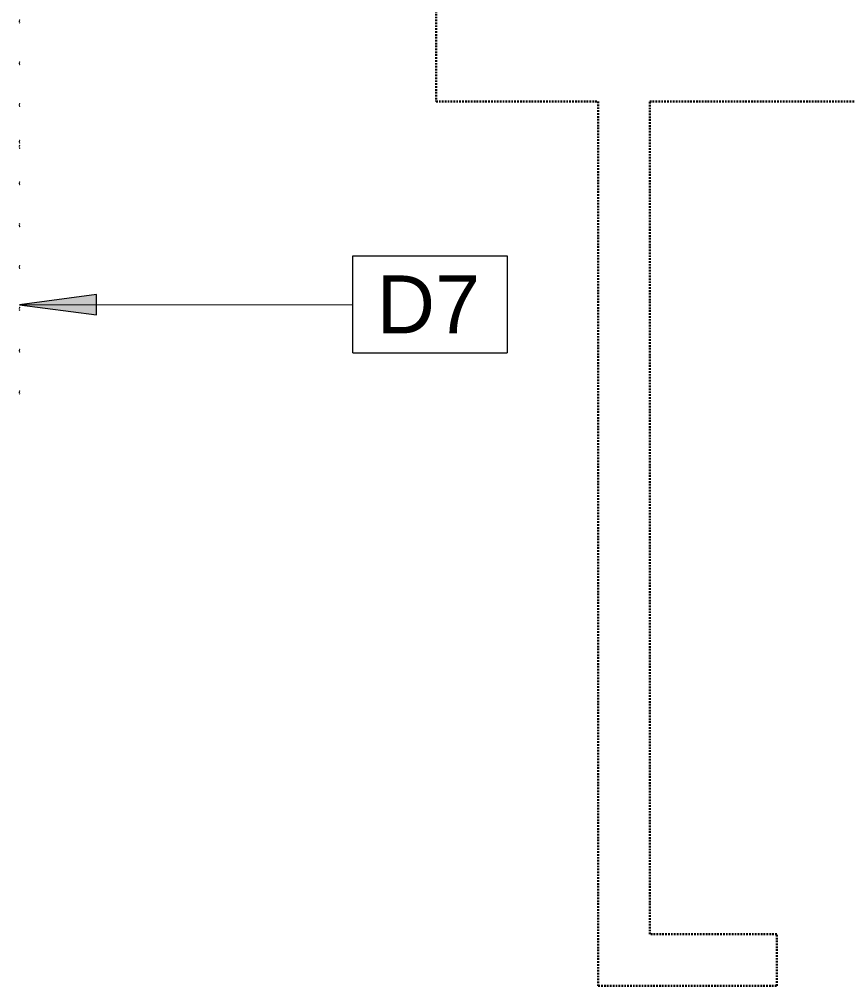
# Model space of a CAD drawing. Header units: inches. Extents: x -1176 to 1507, y -2527 to 978.
# Drawn here: x -993.6 to -929.2, y 105.7 to 180.8 of the extents above; entities that cross this region are included whole.
import ezdxf

# ---------------------------------------------------------------- set-up
doc = ezdxf.new("R2010")
doc.units = ezdxf.units.IN
doc.header["$MEASUREMENT"] = 0
doc.linetypes.add('Demolished', pattern=[0.1875, 0.125, -0.0625])
for name, color, linetype, lineweight in [('A-ANNO-KEYN', 231, 'Continuous', 9), ('A-GENM', 13, 'Continuous', 18), ('A-WALL', 113, 'Continuous', 18)]:
    doc.layers.add(name, color=color, linetype=linetype, lineweight=lineweight)
doc.styles.add('Arial', font='arial.ttf', dxfattribs={"height": 4.5})

# ---------------------------------------------------------------- blocks, each defined once
blk = doc.blocks.new('Cast_Iron_Radiator_8182 - Cast_Iron_Radiator_8182-V33-3rd Floor Demo')
at = {"layer": 'A-GENM', "lineweight": 9}
for p, q in [((-5.787, -4.933), (-5.75, -4.933)), ((-5.75, -4.933), (-5.713, -4.933)), ((-2.537, -4.933), (-2.5, -4.933)), ((-2.5, -4.933), (-2.463, -4.933)), ((0.713, -4.933), (0.75, -4.933)), ((0.75, -4.933), (0.787, -4.933)), ((3.963, -4.933), (4, -4.933)), ((4, -4.933), (4.037, -4.933))]:
    blk.add_line(p, q, dxfattribs=at)
at = {"layer": 'A-GENM', "lineweight": 9, "flags": 128}
for points in [[(-5.838, -4.925), (-5.845, -4.923), (-5.852, -4.921), (-5.859, -4.918), (-5.866, -4.915), (-5.873, -4.912)], [(-5.628, -4.912), (-5.635, -4.915), (-5.642, -4.918), (-5.649, -4.921), (-5.656, -4.924), (-5.663, -4.926)], [(-2.588, -4.925), (-2.595, -4.923), (-2.602, -4.921), (-2.609, -4.918), (-2.616, -4.915), (-2.623, -4.912)], [(-2.378, -4.912), (-2.385, -4.915), (-2.392, -4.918), (-2.399, -4.921), (-2.406, -4.924), (-2.413, -4.926)], [(0.662, -4.925), (0.655, -4.923), (0.648, -4.921), (0.641, -4.918), (0.634, -4.915), (0.627, -4.912)], [(0.872, -4.912), (0.865, -4.915), (0.858, -4.918), (0.851, -4.921), (0.844, -4.924), (0.837, -4.926)], [(3.912, -4.925), (3.905, -4.923), (3.898, -4.921), (3.891, -4.918), (3.884, -4.915), (3.877, -4.912)], [(4.122, -4.912), (4.115, -4.915), (4.108, -4.918), (4.101, -4.921), (4.094, -4.924), (4.087, -4.926)]]:
    blk.add_lwpolyline(points, dxfattribs=at)
blk = doc.blocks.new('Cast_Iron_Radiator_8182 - Cast_Iron_Radiator_8182-V34-3rd Floor Demo')
at = {"layer": 'A-GENM', "lineweight": 9}
for p, q in [((-5.787, -4.933), (-5.75, -4.933)), ((-5.75, -4.933), (-5.713, -4.933)), ((-2.537, -4.933), (-2.5, -4.933)), ((-2.5, -4.933), (-2.463, -4.933)), ((0.713, -4.933), (0.75, -4.933)), ((0.75, -4.933), (0.787, -4.933)), ((3.963, -4.933), (4, -4.933)), ((4, -4.933), (4.037, -4.933)), ((7.213, -4.933), (7.25, -4.933)), ((7.25, -4.933), (7.287, -4.933)), ((10.463, -4.933), (10.5, -4.933)), ((10.5, -4.933), (10.537, -4.933)), ((13.713, -4.933), (13.75, -4.933)), ((13.75, -4.933), (13.787, -4.933))]:
    blk.add_line(p, q, dxfattribs=at)
at = {"layer": 'A-GENM', "lineweight": 9, "flags": 128}
for points in [[(-5.838, -4.925), (-5.845, -4.923), (-5.852, -4.921), (-5.859, -4.918), (-5.866, -4.915), (-5.873, -4.912)], [(-5.628, -4.912), (-5.635, -4.915), (-5.642, -4.918), (-5.649, -4.921), (-5.656, -4.924), (-5.663, -4.926)], [(-2.588, -4.925), (-2.595, -4.923), (-2.602, -4.921), (-2.609, -4.918), (-2.616, -4.915), (-2.623, -4.912)], [(-2.378, -4.912), (-2.385, -4.915), (-2.392, -4.918), (-2.399, -4.921), (-2.406, -4.924), (-2.413, -4.926)], [(0.662, -4.925), (0.655, -4.923), (0.648, -4.921), (0.641, -4.918), (0.634, -4.915), (0.627, -4.912)], [(0.872, -4.912), (0.865, -4.915), (0.858, -4.918), (0.851, -4.921), (0.844, -4.924), (0.837, -4.926)], [(3.912, -4.925), (3.905, -4.923), (3.898, -4.921), (3.891, -4.918), (3.884, -4.915), (3.877, -4.912)], [(4.122, -4.912), (4.115, -4.915), (4.108, -4.918), (4.101, -4.921), (4.094, -4.924), (4.087, -4.926)], [(7.162, -4.925), (7.155, -4.923), (7.148, -4.921), (7.141, -4.918), (7.134, -4.915), (7.127, -4.912)], [(7.372, -4.912), (7.365, -4.915), (7.358, -4.918), (7.351, -4.921), (7.344, -4.924), (7.337, -4.926)], [(10.412, -4.925), (10.405, -4.923), (10.398, -4.921), (10.391, -4.918), (10.384, -4.915), (10.377, -4.912)], [(10.622, -4.912), (10.615, -4.915), (10.608, -4.918), (10.601, -4.921), (10.594, -4.924), (10.587, -4.926)], [(13.662, -4.925), (13.655, -4.923), (13.648, -4.921), (13.641, -4.918), (13.634, -4.915), (13.627, -4.912)], [(13.872, -4.912), (13.865, -4.915), (13.858, -4.918), (13.851, -4.921), (13.844, -4.924), (13.837, -4.926)]]:
    blk.add_lwpolyline(points, dxfattribs=at)
blk = doc.blocks.new('Keynote Tag - Keynote Number - Boxed-135510-3rd Floor Demo')
at = {"layer": 'A-ANNO-KEYN'}
for p, q in [((-0.125, -0.0792), (-0.125, 0.0781)), ((-0.125, 0.0781), (0.125, 0.0781)), ((0.125, 0.0781), (0.125, -0.0792)), ((-0.125, -0.0792), (0.125, -0.0792))]:
    blk.add_line(p, q, dxfattribs=at)

msp = doc.modelspace()

# ---------------------------------------------------------------- hatches: boundary and pattern name
at = {"layer": 'A-ANNO-KEYN'}
msp.add_hatch(color=256, dxfattribs=at).paths.add_polyline_path([(-993.627, 158.623), (-987.626, 157.839), (-987.628, 159.419)], flags=0)

# ---------------------------------------------------------------- linework, layer by layer
for p, q in [((-987.628, 159.419), (-993.627, 158.623)), ((-987.626, 157.839), (-987.628, 159.419)), ((-993.627, 158.623), (-967.717, 158.65)), ((-993.627, 158.623), (-987.626, 157.839))]:
    msp.add_line(p, q, dxfattribs=at)
at = {"layer": 'A-WALL', "color": 250, "linetype": 'Demolished', "lineweight": 30}
for p, q in [((-961.237, 186.415), (-961.237, 174.415)), ((-961.237, 174.415), (-948.631, 174.415)), ((-948.631, 174.415), (-948.631, 105.689)), ((-944.631, 174.415), (-877.186, 174.415)), ((-944.631, 109.689), (-944.631, 174.415)), ((-934.755, 109.689), (-944.631, 109.689)), ((-934.755, 105.689), (-934.755, 109.689)), ((-948.631, 105.689), (-934.755, 105.689))]:
    msp.add_line(p, q, dxfattribs=at)

# ---------------------------------------------------------------- block references
at = {"layer": 'A-ANNO-KEYN', "xscale": 47.99999999999997, "yscale": 47.99999999999997, "zscale": 47.99999999999997}
msp.add_blockref('Keynote Tag - Keynote Number - Boxed-135510-3rd Floor Demo', (-961.717, 158.677), dxfattribs=at)
at = {"layer": 'A-GENM', "lineweight": 9, "rotation": 89.99999999999933}
for name, p in [('Cast_Iron_Radiator_8182 - Cast_Iron_Radiator_8182-V33-3rd Floor Demo', (-998.544, 176.647)), ('Cast_Iron_Radiator_8182 - Cast_Iron_Radiator_8182-V34-3rd Floor Demo', (-998.544, 157.557))]:
    msp.add_blockref(name, p, dxfattribs=at)

# ---------------------------------------------------------------- texts
at = {"layer": 'A-ANNO-KEYN', "insert": (-965.86, 160.902), "char_height": 4.5, "width": 9.8475, "attachment_point": 1, "style": 'Arial'}
msp.add_mtext('D7', dxfattribs=at)

doc.saveas('drawing.dxf')
